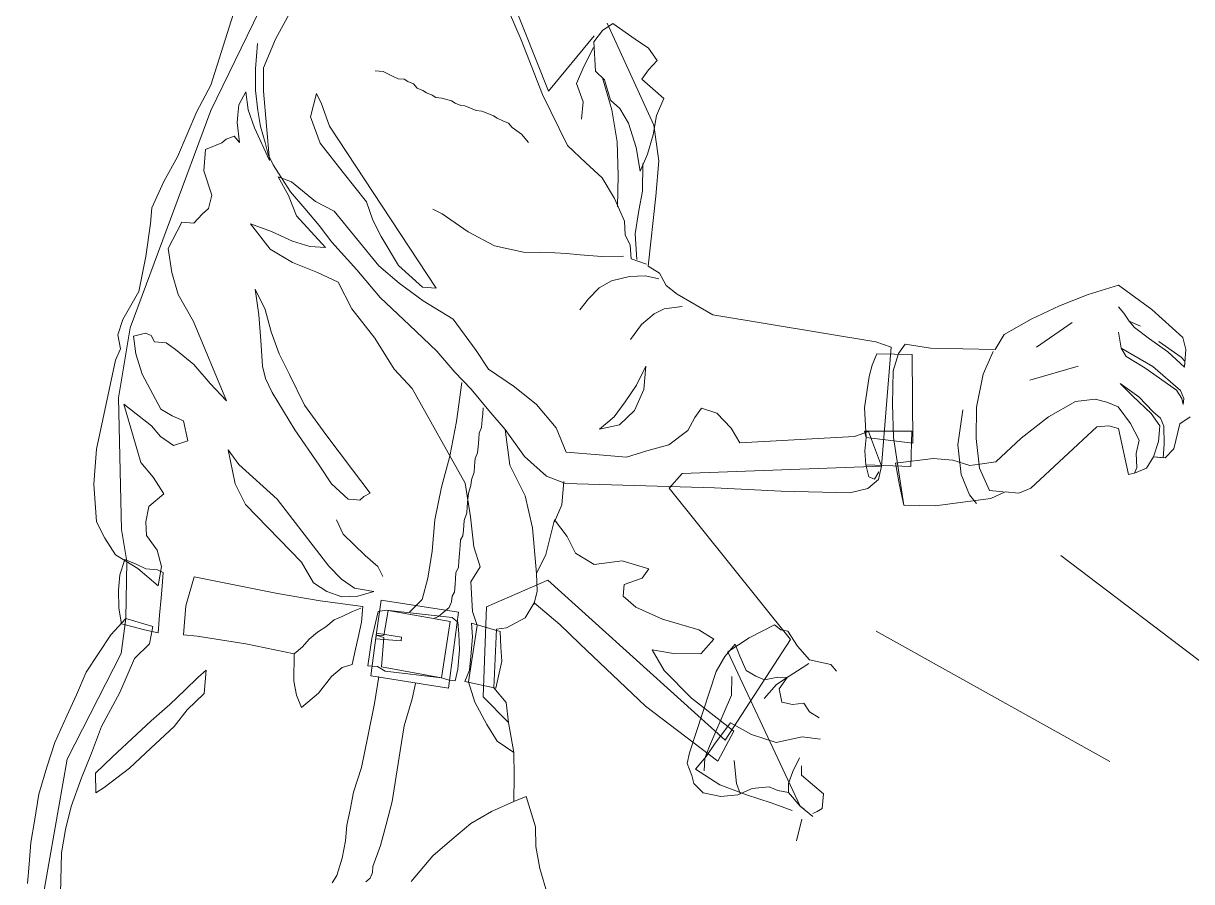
# Model space of a CAD drawing. Header units: millimetres. Extents: x -346728 to 1320345, y -537202 to -385966.
# Drawn here: x 656070 to 660014, y -507530 to -504632 of the extents above; entities that cross this region are included whole.
import ezdxf

# ---------------------------------------------------------------- set-up
doc = ezdxf.new("R2010")
doc.units = ezdxf.units.MM
doc.header["$LTSCALE"] = 100
for name, color, linetype, lineweight in [('betong', 7, 'Continuous', 15), ('MAY', 2, 'Continuous', 13), ('THAY', 155, 'Continuous', 20)]:
    doc.layers.add(name, color=color, linetype=linetype, lineweight=lineweight)

msp = doc.modelspace()

# ---------------------------------------------------------------- linework, layer by layer
at = {"layer": 'betong', "color": 8}
for p, q in [((658771.6, -507233.8, -881.1), (658767.3, -507282.8, -881.1)), ((658749.7, -507293.3, -881.1), (658735.7, -507300.3, -881.1)), ((658767.3, -507282.8, -881.1), (658749.7, -507293.3, -881.1)), ((658680.6, -507392.1, -881.1), (658697.7, -507319.3, -881.1))]:
    msp.add_line(p, q, dxfattribs=at)
at = {"layer": 'MAY', "color": 8}
for p, q in [((657496.3, -503989.4, -881.1), (657843, -504860.4, -881.1)), ((656703, -504926.3, -881.1), (656998.1, -504320.1, -881.1)), ((657000.1, -504539.2, -881.1), (656921.8, -504685.4, -881.1)), ((657672.8, -504508.1, -881.1), (657751, -504687, -881.1)), ((656703.4, -504840.1, -881.1), (656793.1, -504555.5, -881.1)), ((657996, -504693.8, -881.1), (658025.6, -504656.4, -881.1)), ((658025.6, -504656.4, -881.1), (658060.7, -504632.7, -881.1)), ((658040.9, -504631.1, -881.1), (658198.5, -504975.7, -881.1)), ((658060.7, -504632.7, -881.1), (658136, -504685.3, -881.1)), ((656853.8, -504786, -881.1), (656860.9, -504700.3, -881.1)), ((656921.8, -504685.4, -881.1), (656880.7, -504781.6, -881.1)), ((657751, -504687, -881.1), (657822.2, -504871.9, -881.1)), ((657843, -504860.4, -881.1), (657997.6, -504674, -881.1)), ((658001.1, -504793.7, -881.1), (657996, -504693.8, -881.1)), ((658136, -504685.3, -881.1), (658180, -504715.5, -881.1)), ((657994.4, -504713.5, -881.1), (657962.6, -504777.3, -881.1)), ((658180, -504715.5, -881.1), (658209.7, -504757.7, -881.1)), ((657962.6, -504777.3, -881.1), (657938, -504835, -881.1)), ((658209.7, -504757.7, -881.1), (658180.6, -504788.5, -881.1)), ((656854.5, -504859.1, -881.1), (656853.8, -504786, -881.1)), ((656880.7, -504781.6, -881.1), (656880.9, -504861.2, -881.1)), ((657258, -504792.6, -881.1), (657284.4, -504794.7, -881.1)), ((657284.4, -504794.7, -881.1), (657316.3, -504810.6, -881.1)), ((657316.3, -504810.6, -881.1), (657335.5, -504818.8, -881.1)), ((657335.5, -504818.8, -881.1), (657355.3, -504820.5, -881.1)), ((658031.9, -504822.8, -881.1), (658001.1, -504793.7, -881.1)), ((658025.8, -504815.6, -881.1), (658056.7, -504924.3, -881.1)), ((658180.6, -504788.5, -881.1), (658158.2, -504819.8, -881.1)), ((658158.2, -504819.8, -881.1), (658232.4, -504885.6, -881.1)), ((656656.3, -504929.1, -881.1), (656703.4, -504840.1, -881.1)), ((656862.3, -504926.1, -881.1), (656854.5, -504859.1, -881.1)), ((657355.3, -504820.5, -881.1), (657367.9, -504828.1, -881.1)), ((657367.9, -504828.1, -881.1), (657387.2, -504836.3, -881.1)), ((657387.2, -504836.3, -881.1), (657399.3, -504850.6, -881.1)), ((657399.3, -504850.6, -881.1), (657418.5, -504858.8, -881.1)), ((657418.5, -504858.8, -881.1), (657431.1, -504866.5, -881.1)), ((657938, -504835, -881.1), (657959.5, -504896.5, -881.1)), ((658052.8, -504890.8, -881.1), (658031.9, -504822.8, -881.1)), ((656821, -504863, -881.1), (656797.5, -504907.5, -881.1)), ((656829.3, -504923.4, -881.1), (656821, -504863, -881.1)), ((656880.9, -504861.2, -881.1), (656901.5, -505095.1, -881.1)), ((657039.7, -504947.2, -881.1), (657059.3, -504869.2, -881.1)), ((657059.3, -504869.2, -881.1), (657076.4, -504903.8, -881.1)), ((657431.1, -504866.5, -881.1), (657450.4, -504874.7, -881.1)), ((657450.4, -504874.7, -881.1), (657463, -504882.4, -881.1)), ((657463, -504882.4, -881.1), (657482.8, -504884, -881.1)), ((657482.8, -504884, -881.1), (657515.2, -504893.3, -881.1)), ((657515.2, -504893.3, -881.1), (657527.8, -504900.9, -881.1)), ((657822.2, -504871.9, -881.1), (657907.5, -505044.8, -881.1)), ((657959.5, -504896.5, -881.1), (657954.6, -504955.8, -881.1)), ((658083.6, -504919.9, -881.1), (658052.8, -504890.8, -881.1)), ((658232.4, -504885.6, -881.1), (658207.8, -504943.3, -881.1)), ((656430.6, -505660.4, -881.1), (656703, -504926.3, -881.1)), ((656590.7, -505083, -881.1), (656656.3, -504929.1, -881.1)), ((656797.5, -504907.5, -881.1), (656794.8, -504940.4, -881.1)), ((656850.8, -504984.8, -881.1), (656829.3, -504923.4, -881.1)), ((656871.1, -504979.9, -881.1), (656862.3, -504926.1, -881.1)), ((657076.4, -504903.8, -881.1), (657103.4, -504979, -881.1)), ((657527.8, -504900.9, -881.1), (657547.1, -504909.1, -881.1)), ((657547.1, -504909.1, -881.1), (657560.3, -504910.2, -881.1)), ((657560.3, -504910.2, -881.1), (657579.5, -504918.4, -881.1)), ((657579.5, -504918.4, -881.1), (657598.7, -504926.6, -881.1)), ((657598.7, -504926.6, -881.1), (657618.5, -504928.3, -881.1)), ((657618.5, -504928.3, -881.1), (657637.7, -504936.5, -881.1)), ((657637.7, -504936.5, -881.1), (657657, -504944.7, -881.1)), ((658056.7, -504924.3, -881.1), (658074.5, -505031.9, -881.1)), ((658112.8, -504968.7, -881.1), (658083.6, -504919.9, -881.1)), ((656794.8, -504940.4, -881.1), (656792.6, -504966.8, -881.1)), ((656792.6, -504966.8, -881.1), (656800.4, -505033.8, -881.1)), ((657072.2, -505036.1, -881.1), (657039.7, -504947.2, -881.1)), ((657657, -504944.7, -881.1), (657669.6, -504952.3, -881.1)), ((657669.6, -504952.3, -881.1), (657688.8, -504960.6, -881.1)), ((657688.8, -504960.6, -881.1), (657708.1, -504968.8, -881.1)), ((657708.1, -504968.8, -881.1), (657720.2, -504983, -881.1)), ((658139.3, -505050.5, -881.1), (658112.8, -504968.7, -881.1)), ((658207.8, -504943.3, -881.1), (658195.8, -505008.7, -881.1)), ((658198.5, -504975.7, -881.1), (658215.1, -505096.5, -881.1)), ((656782.2, -505012.4, -881.1), (656754.8, -505023.4, -881.1)), ((656800.4, -505033.8, -881.1), (656782.2, -505012.4, -881.1)), ((656901.5, -505095.1, -881.1), (656850.8, -504984.8, -881.1)), ((656886.6, -505034.2, -881.1), (656871.1, -504979.9, -881.1)), ((657103.4, -504979, -881.1), (657250.9, -505203.4, -881.1)), ((657720.2, -504983, -881.1), (657751.5, -505005.5, -881.1)), ((657751.5, -505005.5, -881.1), (657775.7, -505034, -881.1)), ((658195.8, -505008.7, -881.1), (658177.2, -505073.5, -881.1)), ((656740.5, -505035.5, -881.1), (656685.6, -505057.6, -881.1)), ((656754.8, -505023.4, -881.1), (656740.5, -505035.5, -881.1)), ((656896.5, -505074.8, -881.1), (656886.6, -505034.2, -881.1)), ((657150.3, -505135.4, -881.1), (657072.2, -505036.1, -881.1)), ((657907.5, -505044.8, -881.1), (657969.1, -505102.9, -881.1)), ((658074.5, -505031.9, -881.1), (658078.5, -505145.1, -881.1)), ((658152.6, -505131.2, -881.1), (658139.3, -505050.5, -881.1)), ((656544.1, -505165.4, -881.1), (656590.7, -505083, -881.1)), ((656685.6, -505057.6, -881.1), (656679.7, -505130.1, -881.1)), ((656913.6, -505109.4, -881.1), (656896.5, -505074.8, -881.1)), ((658177.2, -505073.5, -881.1), (658152.6, -505131.2, -881.1)), ((656679.7, -505130.1, -881.1), (656706.2, -505211.8, -881.1)), ((656931.2, -505137.4, -881.1), (656913.6, -505109.4, -881.1)), ((657228.5, -505234.7, -881.1), (657150.3, -505135.4, -881.1)), ((657969.1, -505102.9, -881.1), (658024.7, -505153.9, -881.1)), ((658161.3, -505105.4, -881.1), (658160.4, -505198.2, -881.1)), ((658215.1, -505096.5, -881.1), (658205.4, -505215.2, -881.1)), ((656503.6, -505255, -881.1), (656544.1, -505165.4, -881.1)), ((656930.2, -505150.6, -881.1), (656975.2, -505167.5, -881.1)), ((656964.8, -505213.1, -881.1), (656930.2, -505150.6, -881.1)), ((656972.5, -505200.5, -881.1), (656931.2, -505137.4, -881.1)), ((656975.2, -505167.5, -881.1), (657056, -505233.9, -881.1)), ((658024.7, -505153.9, -881.1), (658065.4, -505223.6, -881.1)), ((658078.5, -505145.1, -881.1), (658076.4, -505251.1, -881.1)), ((656706.2, -505211.8, -881.1), (656695.8, -505257.4, -881.1)), ((656992.4, -505281.7, -881.1), (656964.8, -505213.1, -881.1)), ((657020.9, -505257.5, -881.1), (656972.5, -505200.5, -881.1)), ((657250.9, -505203.4, -881.1), (657463.4, -505526, -881.1)), ((658160.4, -505198.2, -881.1), (658148.4, -505263.6, -881.1)), ((657056, -505233.9, -881.1), (657119.8, -505265.6, -881.1)), ((657250, -505296.2, -881.1), (657228.5, -505234.7, -881.1)), ((658065.4, -505223.6, -881.1), (658099, -505299.4, -881.1)), ((658205.4, -505215.2, -881.1), (658179.4, -505451.9, -881.1)), ((656499.3, -505307.7, -881.1), (656503.6, -505255, -881.1)), ((656674.4, -505275.6, -881.1), (656645.4, -505306.4, -881.1)), ((656695.8, -505257.4, -881.1), (656674.4, -505275.6, -881.1)), ((657089.8, -505389.2, -881.1), (656992.4, -505281.7, -881.1)), ((657069.3, -505314.6, -881.1), (657020.9, -505257.5, -881.1)), ((657119.8, -505265.6, -881.1), (657270.5, -505450.5, -881.1)), ((657483.9, -505275.5, -881.1), (657452, -505259.6, -881.1)), ((657571.9, -505335.8, -881.1), (657483.9, -505275.5, -881.1)), ((658148.4, -505263.6, -881.1), (658135.3, -505342.1, -881.1)), ((656483.5, -505419.2, -881.1), (656499.3, -505307.7, -881.1)), ((656605.8, -505303.2, -881.1), (656558.7, -505392.2, -881.1)), ((656645.4, -505306.4, -881.1), (656605.8, -505303.2, -881.1)), ((656837.6, -505308.9, -881.1), (656908.5, -505334.6, -881.1)), ((656903.6, -505393.9, -881.1), (656837.6, -505308.9, -881.1)), ((657111.1, -505371.1, -881.1), (657069.3, -505314.6, -881.1)), ((657278.6, -505351.6, -881.1), (657250, -505296.2, -881.1)), ((658099, -505299.4, -881.1), (658101.8, -505346, -881.1)), ((656908.5, -505334.6, -881.1), (656978.8, -505366.9, -881.1)), ((656978.8, -505366.9, -881.1), (657037, -505384.9, -881.1)), ((657196.4, -505464.3, -881.1), (657111.1, -505371.1, -881.1)), ((657337, -505449.3, -881.1), (657278.6, -505351.6, -881.1)), ((657660.9, -505382.9, -881.1), (657571.9, -505335.8, -881.1)), ((658101.8, -505346, -881.1), (658118.9, -505380.6, -881.1)), ((658135.3, -505342.1, -881.1), (658141.5, -505428.9, -881.1)), ((656558.7, -505392.2, -881.1), (656572, -505472.9, -881.1)), ((656979.4, -505439.9, -881.1), (656903.6, -505393.9, -881.1)), ((657037, -505384.9, -881.1), (657089.8, -505389.2, -881.1)), ((657758.7, -505404.2, -881.1), (657660.9, -505382.9, -881.1)), ((657864.7, -505406.2, -881.1), (657758.7, -505404.2, -881.1)), ((657904.2, -505409.5, -881.1), (657864.7, -505406.2, -881.1)), ((657950.3, -505413.2, -881.1), (657904.2, -505409.5, -881.1)), ((658118.9, -505380.6, -881.1), (658121.7, -505427.3, -881.1)), ((656460.6, -505536.8, -881.1), (656483.5, -505419.2, -881.1)), ((657063, -505473.3, -881.1), (656979.4, -505439.9, -881.1)), ((657270.5, -505450.5, -881.1), (657338.7, -505509.1, -881.1)), ((657417.3, -505522.2, -881.1), (657337, -505449.3, -881.1)), ((658022.8, -505419.2, -881.1), (657950.3, -505413.2, -881.1)), ((658095.9, -505418.5, -881.1), (658022.8, -505419.2, -881.1)), ((658121.7, -505427.3, -881.1), (658173.4, -505444.8, -881.1)), ((656572, -505472.9, -881.1), (656592.4, -505547.6, -881.1)), ((657133.3, -505505.6, -881.1), (657063, -505473.3, -881.1)), ((657275.1, -505557, -881.1), (657196.4, -505464.3, -881.1)), ((658116.8, -505486.6, -881.1), (658055.9, -505501.5, -881.1)), ((658170.1, -505484.3, -881.1), (658116.8, -505486.6, -881.1)), ((658215.7, -505494.7, -881.1), (658170.1, -505484.3, -881.1)), ((658179.4, -505451.9, -881.1), (658217.3, -505474.9, -881.1)), ((658217.3, -505474.9, -881.1), (658240.5, -505516.6, -881.1)), ((656852.7, -505529.1, -881.1), (656886.9, -505598.2, -881.1)), ((656865.5, -505616.4, -881.1), (656852.7, -505529.1, -881.1)), ((657179, -505595.6, -881.1), (657133.3, -505505.6, -881.1)), ((657338.7, -505509.1, -881.1), (657420.1, -505568.9, -881.1)), ((657463.4, -505526, -881.1), (657417.3, -505522.2, -881.1)), ((658014.2, -505524.6, -881.1), (657978, -505561.5, -881.1)), ((658055.9, -505501.5, -881.1), (658014.2, -505524.6, -881.1)), ((658240.5, -505516.6, -881.1), (658277.8, -505546.2, -881.1)), ((659664.5, -505547, -881.1), (659766.6, -505515.5, -881.1)), ((659766.6, -505515.5, -881.1), (659879.3, -505597.7, -881.1)), ((656406.4, -505631.8, -881.1), (656460.6, -505536.8, -881.1)), ((656592.4, -505547.6, -881.1), (656644.7, -505638.1, -881.1)), ((657373.5, -505651.3, -881.1), (657275.1, -505557, -881.1)), ((657420.1, -505568.9, -881.1), (657521.2, -505630.2, -881.1)), ((657978, -505561.5, -881.1), (657948.4, -505598.9, -881.1)), ((658277.8, -505546.2, -881.1), (658398.2, -505615.8, -881.1)), ((659568.4, -505585.5, -881.1), (659664.5, -505547, -881.1)), ((656886.9, -505598.2, -881.1), (656907.3, -505672.9, -881.1)), ((657257.1, -505694.9, -881.1), (657179, -505595.6, -881.1)), ((658234, -505595.7, -881.1), (658199.4, -505612.8, -881.1)), ((658294.4, -505587.4, -881.1), (658234, -505595.7, -881.1)), ((659471.9, -505630.7, -881.1), (659568.4, -505585.5, -881.1)), ((659785.4, -505609.9, -881.1), (659767.3, -505588.6, -881.1)), ((659879.3, -505597.7, -881.1), (659984.3, -505692.6, -881.1)), ((656388.9, -505683.5, -881.1), (656406.4, -505631.8, -881.1)), ((656644.7, -505638.1, -881.1), (656755.5, -505905.9, -881.1)), ((656871.6, -505703.1, -881.1), (656865.5, -505616.4, -881.1)), ((657521.2, -505630.2, -881.1), (657598.8, -505736.1, -881.1)), ((658199.4, -505612.8, -881.1), (658156.6, -505649.1, -881.1)), ((658398.2, -505615.8, -881.1), (658948.1, -505707.3, -881.1)), ((659381.3, -505683, -881.1), (659471.9, -505630.7, -881.1)), ((659610.3, -505642, -881.1), (659490.7, -505725.1, -881.1)), ((659803, -505637.9, -881.1), (659785.4, -505609.9, -881.1)), ((659803, -505637.9, -881.1), (659841.5, -505654.3, -881.1)), ((659821.2, -505659.3, -881.1), (659803, -505637.9, -881.1)), ((656398.3, -505730.7, -881.1), (656388.9, -505683.5, -881.1)), ((656391.4, -505896, -881.1), (656430.6, -505660.4, -881.1)), ((656482.2, -505677.9, -881.1), (656441.6, -505687.8, -881.1)), ((656441.6, -505687.8, -881.1), (656449.9, -505748.2, -881.1)), ((656501.5, -505686.1, -881.1), (656482.2, -505677.9, -881.1)), ((656513, -505706.9, -881.1), (656501.5, -505686.1, -881.1)), ((656907.3, -505672.9, -881.1), (656934.3, -505748.1, -881.1)), ((657465.9, -505738.5, -881.1), (657373.5, -505651.3, -881.1)), ((658156.6, -505649.1, -881.1), (658119.4, -505699.1, -881.1)), ((659350.6, -505733.6, -881.1), (659381.3, -505683, -881.1)), ((659775.7, -505728.6, -881.1), (659766.8, -505674.8, -881.1)), ((659871.2, -505696.6, -881.1), (659821.2, -505659.3, -881.1)), ((656552.6, -505710.2, -881.1), (656513, -505706.9, -881.1)), ((656583.9, -505732.6, -881.1), (656552.6, -505710.2, -881.1)), ((656877.8, -505789.9, -881.1), (656871.6, -505703.1, -881.1)), ((657321.5, -505799.7, -881.1), (657257.1, -505694.9, -881.1)), ((658948.1, -505707.3, -881.1), (658999.7, -505724.8, -881.1)), ((658999.7, -505724.8, -881.1), (658966.8, -506126.8, -881.1)), ((659024.5, -505746.7, -881.1), (659046.9, -505715.4, -881.1)), ((659046.9, -505715.4, -881.1), (659132.1, -505729, -881.1)), ((659933.9, -505741.5, -881.1), (659871.2, -505696.6, -881.1)), ((659903.6, -505705.9, -881.1), (659978.9, -505758.5, -881.1)), ((659984.3, -505692.6, -881.1), (659994.3, -505733.2, -881.1)), ((656381.9, -505769.2, -881.1), (656398.3, -505730.7, -881.1)), ((656449.9, -505748.2, -881.1), (656470.9, -505816.3, -881.1)), ((656646, -505784.2, -881.1), (656583.9, -505732.6, -881.1)), ((656934.3, -505748.1, -881.1), (656968.5, -505817.2, -881.1)), ((657526.4, -505809.8, -881.1), (657465.9, -505738.5, -881.1)), ((657598.8, -505736.1, -881.1), (657640.1, -505799.2, -881.1)), ((658935, -505785.8, -881.1), (658951.4, -505747.3, -881.1)), ((658951.4, -505747.3, -881.1), (659070.6, -505750.5, -881.1)), ((659006.4, -505804.9, -881.1), (659024.5, -505746.7, -881.1)), ((659070.6, -505750.5, -881.1), (659072.7, -506049.2, -881.1)), ((659132.1, -505729, -881.1), (659350.6, -505733.6, -881.1)), ((659343.5, -505739.6, -881.1), (659310.7, -505816.6, -881.1)), ((659793.3, -505756.6, -881.1), (659775.7, -505728.6, -881.1)), ((659775.7, -505728.6, -881.1), (659883.4, -505790.5, -881.1)), ((659856.5, -505794.9, -881.1), (659793.3, -505756.6, -881.1)), ((659989.4, -505792.5, -881.1), (659933.9, -505741.5, -881.1)), ((659978.9, -505758.5, -881.1), (659991, -505772.8, -881.1)), ((659994.3, -505733.2, -881.1), (659989.4, -505792.5, -881.1)), ((656317.5, -506069.1, -881.1), (656381.9, -505769.2, -881.1)), ((656700.5, -505848.3, -881.1), (656646, -505784.2, -881.1)), ((656887.7, -505830.5, -881.1), (656877.8, -505789.9, -881.1)), ((657382.6, -505864.4, -881.1), (657321.5, -505799.7, -881.1)), ((657640.1, -505799.2, -881.1), (657728, -505859.5, -881.1)), ((658139.9, -505853.4, -881.1), (658171.7, -505789.7, -881.1)), ((658171.7, -505789.7, -881.1), (658165.2, -505868.7, -881.1)), ((658925.2, -505824.8, -881.1), (658935, -505785.8, -881.1)), ((659003.8, -505917.5, -881.1), (659006.4, -505804.9, -881.1)), ((659631.3, -505789.7, -881.1), (659468.3, -505836.1, -881.1)), ((659963.2, -505870, -881.1), (659856.5, -505794.9, -881.1)), ((659883.4, -505790.5, -881.1), (659976.3, -505871.1, -881.1)), ((659991, -505772.8, -881.1), (659989.4, -505792.5, -881.1)), ((656470.9, -505816.3, -881.1), (656534.2, -505934.3, -881.1)), ((656910.3, -505878.8, -881.1), (656887.7, -505830.5, -881.1)), ((656968.5, -505817.2, -881.1), (657019.7, -505920.9, -881.1)), ((657581.4, -505867.4, -881.1), (657526.4, -505809.8, -881.1)), ((657550.1, -505844.9, -881.1), (657532.7, -505976.2, -881.1)), ((658909.9, -505929.7, -881.1), (658925.2, -505824.8, -881.1)), ((659310.7, -505816.6, -881.1), (659288.3, -505927.5, -881.1)), ((656755.5, -505905.9, -881.1), (656700.5, -505848.3, -881.1)), ((656986.3, -506004.4, -881.1), (656910.3, -505878.8, -881.1)), ((657562.1, -506184.3, -881.1), (657382.6, -505864.4, -881.1)), ((657641.9, -505938.7, -881.1), (657581.4, -505867.4, -881.1)), ((657728, -505859.5, -881.1), (657802.8, -505918.7, -881.1)), ((658102.1, -505910, -881.1), (658139.9, -505853.4, -881.1)), ((658165.2, -505868.7, -881.1), (658132.9, -505939.1, -881.1)), ((659772.6, -505847.8, -881.1), (659835.2, -505892.7, -881.1)), ((659815.5, -505891.1, -881.1), (659772.6, -505847.8, -881.1)), ((659980.8, -505898, -881.1), (659963.2, -505870, -881.1)), ((659976.3, -505871.1, -881.1), (659987.4, -505898.5, -881.1)), ((656401.4, -506341.4, -881.1), (656391.4, -505896, -881.1)), ((656409.5, -505917.4, -881.1), (656466.4, -506114.5, -881.1)), ((656503, -505991.4, -881.1), (656409.5, -505917.4, -881.1)), ((657019.7, -505920.9, -881.1), (657091.2, -506019.7, -881.1)), ((657802.8, -505918.7, -881.1), (657869.4, -505997.1, -881.1)), ((658064.8, -505960.1, -881.1), (658102.1, -505910, -881.1)), ((659007.8, -506030.6, -881.1), (659003.8, -505917.5, -881.1)), ((659531.1, -505960.7, -881.1), (659621.6, -505908.4, -881.1)), ((659621.6, -505908.4, -881.1), (659688.6, -505900.6, -881.1)), ((659688.6, -505900.6, -881.1), (659727.6, -505910.4, -881.1)), ((659727.6, -505910.4, -881.1), (659766.1, -505926.8, -881.1)), ((659877.1, -505949.2, -881.1), (659815.5, -505891.1, -881.1)), ((659835.2, -505892.7, -881.1), (659884.2, -505943.1, -881.1)), ((659985.8, -505918.3, -881.1), (659980.8, -505898, -881.1)), ((659987.4, -505898.5, -881.1), (659985.8, -505918.3, -881.1)), ((656534.2, -505934.3, -881.1), (656572.2, -505957.3, -881.1)), ((656572.2, -505957.3, -881.1), (656610.6, -505973.7, -881.1)), ((657621.1, -505950.3, -881.1), (657619.4, -505970, -881.1)), ((657622.7, -505930.5, -881.1), (657621.1, -505950.3, -881.1)), ((657696.4, -506002.9, -881.1), (657641.9, -505938.7, -881.1)), ((658014.9, -506002.4, -881.1), (658064.8, -505960.1, -881.1)), ((658132.9, -505939.1, -881.1), (658082.4, -505988, -881.1)), ((658313.1, -506006.9, -881.1), (658336.7, -505962.4, -881.1)), ((658336.7, -505962.4, -881.1), (658359.1, -505931.1, -881.1)), ((658359.1, -505931.1, -881.1), (658410.8, -505948.6, -881.1)), ((658410.8, -505948.6, -881.1), (658459.7, -505999, -881.1)), ((658915, -506029.7, -881.1), (658909.9, -505929.7, -881.1)), ((659241.1, -505936.9, -881.1), (659224.8, -506055, -881.1)), ((659288.3, -505927.5, -881.1), (659286.3, -506033.5, -881.1)), ((659438.9, -506032.8, -881.1), (659531.1, -505960.7, -881.1)), ((659766.1, -505926.8, -881.1), (659807.9, -505983.3, -881.1)), ((659906.8, -505991.4, -881.1), (659877.1, -505949.2, -881.1)), ((659884.2, -505943.1, -881.1), (659908.9, -505965.1, -881.1)), ((660008.9, -505960, -881.1), (659973.8, -505983.7, -881.1)), ((656533.3, -506027.1, -881.1), (656503, -505991.4, -881.1)), ((656610.6, -505973.7, -881.1), (656625, -506041.2, -881.1)), ((657532.7, -505976.2, -881.1), (657509.8, -506093.8, -881.1)), ((657617.3, -505996.4, -881.1), (657609.1, -506015.6, -881.1)), ((657619.4, -505970, -881.1), (657617.3, -505996.4, -881.1)), ((657696.4, -506002.9, -881.1), (657713, -506123.7, -881.1)), ((657761.9, -506094.5, -881.1), (657696.4, -506002.9, -881.1)), ((657869.4, -505997.1, -881.1), (657902.4, -506079.5, -881.1)), ((658082.4, -505988, -881.1), (658014.9, -506002.4, -881.1)), ((658459.7, -505999, -881.1), (658488.9, -506047.9, -881.1)), ((659694.3, -505993.9, -881.1), (659471.6, -506201.3, -881.1)), ((659694.3, -505993.9, -881.1), (659471.6, -506201.3, -881.1)), ((659734.3, -505990.6, -881.1), (659694.3, -505993.9, -881.1)), ((659734.3, -505990.6, -881.1), (659694.3, -505993.9, -881.1)), ((659766.7, -505999.9, -881.1), (659734.3, -505990.6, -881.1)), ((659766.7, -505999.9, -881.1), (659734.3, -505990.6, -881.1)), ((659800.5, -506155.2, -881.1), (659766.7, -505999.9, -881.1)), ((659800.5, -506155.2, -881.1), (659766.7, -505999.9, -881.1)), ((659807.9, -505983.3, -881.1), (659836.6, -506038.8, -881.1)), ((659902.5, -506044.2, -881.1), (659906.8, -505991.4, -881.1)), ((659908.9, -505965.1, -881.1), (659920, -505992.5, -881.1)), ((659920, -505992.5, -881.1), (659921.7, -506052.4, -881.1)), ((659973.8, -505983.7, -881.1), (659953.6, -506068.3, -881.1)), ((656577.2, -506057.2, -881.1), (656533.3, -506027.1, -881.1)), ((656625, -506041.2, -881.1), (656577.2, -506057.2, -881.1)), ((657069.4, -506124, -881.1), (656986.3, -506004.4, -881.1)), ((657091.2, -506019.7, -881.1), (657180.9, -506139.8, -881.1)), ((657607.5, -506035.4, -881.1), (657605.3, -506061.8, -881.1)), ((657609.1, -506015.6, -881.1), (657607.5, -506035.4, -881.1)), ((658249.5, -506054.8, -881.1), (658313.1, -506006.9, -881.1)), ((658488.9, -506047.9, -881.1), (658875.5, -506026.4, -881.1)), ((658875.5, -506026.4, -881.1), (658923.2, -506010.4, -881.1)), ((658910.1, -506009.4, -881.1), (659069.3, -506009.1, -881.1)), ((658915, -506029.7, -881.1), (658910.1, -506009.4, -881.1)), ((658911.3, -506075.8, -881.1), (658915, -506029.7, -881.1)), ((659072.7, -506049.2, -881.1), (658915, -506029.7, -881.1)), ((658923.2, -506010.4, -881.1), (658966.8, -506126.8, -881.1)), ((659042.2, -506259, -881.1), (659007.8, -506030.6, -881.1)), ((659069.3, -506009.1, -881.1), (659066.2, -506128.3, -881.1)), ((659286.3, -506033.5, -881.1), (659298, -506134, -881.1)), ((659352.8, -506112, -881.1), (659438.9, -506032.8, -881.1)), ((659836.6, -506038.8, -881.1), (659826.2, -506084.4, -881.1)), ((656312.6, -506128.4, -881.1), (656317.5, -506069.1, -881.1)), ((656785.6, -506187.1, -881.1), (656761.8, -506072.3, -881.1)), ((656761.8, -506072.3, -881.1), (656797.6, -506121.7, -881.1)), ((657603.7, -506081.5, -881.1), (657595.5, -506100.8, -881.1)), ((657605.3, -506061.8, -881.1), (657603.7, -506081.5, -881.1)), ((657902.4, -506079.5, -881.1), (658014.5, -506088.6, -881.1)), ((658106.7, -506096.2, -881.1), (658174.8, -506075.2, -881.1)), ((658174.8, -506075.2, -881.1), (658249.5, -506054.8, -881.1)), ((658914.1, -506122.5, -881.1), (658911.3, -506075.8, -881.1)), ((659224.8, -506055, -881.1), (659236.5, -506155.5, -881.1)), ((659885, -506095.8, -881.1), (659902.5, -506044.2, -881.1)), ((659921.7, -506052.4, -881.1), (659917.9, -506098.5, -881.1)), ((659953.6, -506068.3, -881.1), (659924.5, -506099.1, -881.1)), ((656466.4, -506114.5, -881.1), (656508.8, -506164.4, -881.1)), ((656797.6, -506121.7, -881.1), (656927.3, -506238.5, -881.1)), ((657509.8, -506093.8, -881.1), (657481.4, -506197.6, -881.1)), ((657594.4, -506114, -881.1), (657593.3, -506127.1, -881.1)), ((657595.5, -506100.8, -881.1), (657594.4, -506114, -881.1)), ((657836.1, -506160.3, -881.1), (657761.9, -506094.5, -881.1)), ((658014.5, -506088.6, -881.1), (658106.7, -506096.2, -881.1)), ((659014, -506117.4, -881.1), (659141.4, -506101.3, -881.1)), ((659027.8, -506191.5, -881.1), (659014, -506117.4, -881.1)), ((659141.4, -506101.3, -881.1), (659207.3, -506106.7, -881.1)), ((659207.3, -506106.7, -881.1), (659265.5, -506124.7, -881.1)), ((659265.5, -506124.7, -881.1), (659299, -506120.8, -881.1)), ((659299, -506120.8, -881.1), (659352.8, -506112, -881.1)), ((659826.2, -506084.4, -881.1), (659829, -506131, -881.1)), ((659885, -506095.8, -881.1), (659861.9, -506133.7, -881.1)), ((659924.5, -506099.1, -881.1), (659885, -506095.8, -881.1)), ((659917.9, -506098.5, -881.1), (659885, -506095.8, -881.1)), ((656307.8, -506187.8, -881.1), (656312.6, -506128.4, -881.1)), ((657110.7, -506187.1, -881.1), (657069.4, -506124, -881.1)), ((657180.9, -506139.8, -881.1), (657240.9, -506217.7, -881.1)), ((657591.7, -506146.9, -881.1), (657582.9, -506172.7, -881.1)), ((657593.3, -506127.1, -881.1), (657591.7, -506146.9, -881.1)), ((657713, -506123.7, -881.1), (657764.3, -506227.4, -881.1)), ((657900.4, -506185.5, -881.1), (657836.1, -506160.3, -881.1)), ((658294.6, -506151.4, -881.1), (658250.8, -506200.9, -881.1)), ((658966.8, -506126.8, -881.1), (658294.6, -506151.4, -881.1)), ((658924, -506163.1, -881.1), (658914.1, -506122.5, -881.1)), ((659066.2, -506128.3, -881.1), (658914.1, -506122.5, -881.1)), ((658958.6, -506146, -881.1), (658943.2, -506171.3, -881.1)), ((658966.8, -506126.8, -881.1), (658956.4, -506172.4, -881.1)), ((659236.5, -506155.5, -881.1), (659264, -506224.1, -881.1)), ((659298, -506134, -881.1), (659331.6, -506209.7, -881.1)), ((659820.8, -506150.3, -881.1), (659800.5, -506155.2, -881.1)), ((659820.8, -506150.3, -881.1), (659800.5, -506155.2, -881.1)), ((659829, -506131, -881.1), (659820.8, -506150.3, -881.1)), ((659861.9, -506133.7, -881.1), (659820.8, -506150.3, -881.1)), ((656317.3, -506314.6, -881.1), (656307.8, -506187.8, -881.1)), ((656508.8, -506164.4, -881.1), (656544, -506220.4, -881.1)), ((656819.7, -506256.2, -881.1), (656785.6, -506187.1, -881.1)), ((657166.2, -506238.1, -881.1), (657110.7, -506187.1, -881.1)), ((657481.4, -506197.6, -881.1), (657459, -506308.6, -881.1)), ((657579.3, -506298.5, -881.1), (657562.1, -506184.3, -881.1)), ((657581.3, -506192.5, -881.1), (657572.6, -506218.3, -881.1)), ((657582.9, -506172.7, -881.1), (657581.3, -506192.5, -881.1)), ((657894.3, -506178.3, -881.1), (657887.9, -506257.4, -881.1)), ((658403.4, -506200.1, -881.1), (657900.4, -506185.5, -881.1)), ((658628.1, -506211.9, -881.1), (658403.4, -506200.1, -881.1)), ((658956.4, -506172.4, -881.1), (658920.8, -506202.6, -881.1)), ((658943.2, -506171.3, -881.1), (658924, -506163.1, -881.1)), ((659042.2, -506259, -881.1), (659027.8, -506191.5, -881.1)), ((656544, -506220.4, -881.1), (656494.1, -506262.7, -881.1)), ((656927.3, -506238.5, -881.1), (657101.2, -506465, -881.1)), ((657186, -506239.8, -881.1), (657166.2, -506238.1, -881.1)), ((657205.8, -506241.4, -881.1), (657186, -506239.8, -881.1)), ((657220, -506229.3, -881.1), (657205.8, -506241.4, -881.1)), ((657240.9, -506217.7, -881.1), (657220, -506229.3, -881.1)), ((657571, -506238.1, -881.1), (657568.8, -506264.5, -881.1)), ((657572.6, -506218.3, -881.1), (657571, -506238.1, -881.1)), ((657764.3, -506227.4, -881.1), (657788.6, -506335.5, -881.1)), ((658250.8, -506200.9, -881.1), (658660.1, -506712.1, -881.1)), ((658920.8, -506202.6, -881.1), (658859.8, -506217.6, -881.1)), ((659336, -506236.6, -881.1), (659242.1, -506248.9, -881.1)), ((659336, -506236.6, -881.1), (659242.1, -506248.9, -881.1)), ((659264, -506224.1, -881.1), (659288.2, -506252.6, -881.1)), ((659331.6, -506209.7, -881.1), (659377.7, -506213.5, -881.1)), ((659384.3, -506214.1, -881.1), (659336, -506236.6, -881.1)), ((659384.3, -506214.1, -881.1), (659336, -506236.6, -881.1)), ((659430.4, -506217.8, -881.1), (659384.3, -506214.1, -881.1)), ((659430.4, -506217.8, -881.1), (659384.3, -506214.1, -881.1)), ((659471.6, -506201.3, -881.1), (659430.4, -506217.8, -881.1)), ((659471.6, -506201.3, -881.1), (659430.4, -506217.8, -881.1)), ((656494.1, -506262.7, -881.1), (656483.2, -506314.9, -881.1)), ((657009.5, -506450.9, -881.1), (656819.7, -506256.2, -881.1)), ((657568.8, -506264.5, -881.1), (657567.2, -506284.2, -881.1)), ((657887.9, -506257.4, -881.1), (657863.2, -506315.1, -881.1)), ((659148.2, -506261.1, -881.1), (659042.2, -506259, -881.1)), ((659148.2, -506261.1, -881.1), (659042.2, -506259, -881.1)), ((659242.1, -506248.9, -881.1), (659148.2, -506261.1, -881.1)), ((659242.1, -506248.9, -881.1), (659148.2, -506261.1, -881.1)), ((656345.9, -506370, -881.1), (656317.3, -506314.6, -881.1)), ((656483.2, -506314.9, -881.1), (656486, -506361.6, -881.1)), ((657127.3, -506307.9, -881.1), (657149.9, -506356.2, -881.1)), ((657459, -506308.6, -881.1), (657450.4, -506414, -881.1)), ((657558.4, -506310.1, -881.1), (657555.7, -506343, -881.1)), ((657567.2, -506284.2, -881.1), (657558.4, -506310.1, -881.1)), ((657591, -506399, -881.1), (657579.3, -506298.5, -881.1)), ((657834.3, -506425.5, -881.1), (657863.8, -506308.5, -881.1)), ((657863.8, -506308.5, -881.1), (657905.6, -506365, -881.1)), ((656419.1, -506449, -881.1), (656401.4, -506341.4, -881.1)), ((657149.9, -506356.2, -881.1), (657186.8, -506392.4, -881.1)), ((657555.7, -506343, -881.1), (657554.1, -506362.8, -881.1)), ((657788.6, -506335.5, -881.1), (657802.5, -506489.3, -881.1)), ((656381.2, -506426, -881.1), (656345.9, -506370, -881.1)), ((656486, -506361.6, -881.1), (656521.7, -506411, -881.1)), ((657186.8, -506392.4, -881.1), (657223.6, -506428.6, -881.1)), ((657544.8, -506395.2, -881.1), (657542.7, -506421.6, -881.1)), ((657546.4, -506375.4, -881.1), (657544.8, -506395.2, -881.1)), ((657554.1, -506362.8, -881.1), (657546.4, -506375.4, -881.1)), ((657905.6, -506365, -881.1), (657934.2, -506420.4, -881.1)), ((656457, -506472, -881.1), (656381.2, -506426, -881.1)), ((656521.7, -506411, -881.1), (656537.2, -506465.3, -881.1)), ((657223.6, -506428.6, -881.1), (657267, -506465.3, -881.1)), ((657450.4, -506414, -881.1), (657436.2, -506505.7, -881.1)), ((657542.7, -506421.6, -881.1), (657540.5, -506447.9, -881.1)), ((657611.9, -506467, -881.1), (657591, -506399, -881.1)), ((657802.5, -506489.3, -881.1), (657834.3, -506425.5, -881.1)), ((657934.2, -506420.4, -881.1), (657997.4, -506458.8, -881.1)), ((656395.6, -506493.5, -881.1), (656413, -506441.9, -881.1)), ((656413, -506441.9, -881.1), (656451.5, -506458.3, -881.1)), ((656416.6, -506641.2, -881.1), (656419.1, -506449, -881.1)), ((656451.5, -506458.3, -881.1), (656483.4, -506474.2, -881.1)), ((656525.2, -506530.7, -881.1), (656457, -506472, -881.1)), ((656483.4, -506474.2, -881.1), (656522.9, -506477.4, -881.1)), ((656537.2, -506465.3, -881.1), (656525.2, -506530.7, -881.1)), ((657050.2, -506520.6, -881.1), (657009.5, -506450.9, -881.1)), ((657101.2, -506465, -881.1), (657144.1, -506508.4, -881.1)), ((657267, -506465.3, -881.1), (657284.1, -506499.9, -881.1)), ((657538.9, -506467.7, -881.1), (657530.7, -506486.9, -881.1)), ((657540.5, -506447.9, -881.1), (657538.9, -506467.7, -881.1)), ((657581.2, -506517.6, -881.1), (657611.9, -506467, -881.1)), ((657997.4, -506458.8, -881.1), (658091.3, -506446.6, -881.1)), ((658091.3, -506446.6, -881.1), (658182, -506473.9, -881.1)), ((658182, -506473.9, -881.1), (658159.5, -506505.2, -881.1)), ((656391.2, -506546.2, -881.1), (656395.6, -506493.5, -881.1)), ((656522.9, -506477.4, -881.1), (656542.2, -506485.6, -881.1)), ((656542.2, -506485.6, -881.1), (656538.4, -506531.7, -881.1)), ((656619.2, -506598.1, -881.1), (656647.1, -506500.8, -881.1)), ((656647.1, -506500.8, -881.1), (656927.8, -506557, -881.1)), ((657144.1, -506508.4, -881.1), (657188.1, -506538.5, -881.1)), ((657436.2, -506505.7, -881.1), (657417.1, -506577.2, -881.1)), ((657529.1, -506506.7, -881.1), (657527.4, -506526.5, -881.1)), ((657530.7, -506486.9, -881.1), (657529.1, -506506.7, -881.1)), ((657840.4, -506512.3, -881.1), (657634.1, -506601.6, -881.1)), ((657802.5, -506489.3, -881.1), (657804.3, -506549.1, -881.1)), ((658439.8, -507052.4, -881.1), (657840.4, -506512.3, -881.1)), ((658159.5, -506505.2, -881.1), (658098, -506526.8, -881.1)), ((656393, -506606.1, -881.1), (656391.2, -506546.2, -881.1)), ((656538.4, -506531.7, -881.1), (656535.2, -506571.3, -881.1)), ((657094.2, -506550.7, -881.1), (657050.2, -506520.6, -881.1)), ((657145.8, -506568.2, -881.1), (657094.2, -506550.7, -881.1)), ((657188.1, -506538.5, -881.1), (657253.4, -506550.5, -881.1)), ((657253.4, -506550.5, -881.1), (657199.1, -506565.9, -881.1)), ((657525.3, -506552.8, -881.1), (657517.6, -506565.5, -881.1)), ((657527.4, -506526.5, -881.1), (657525.3, -506552.8, -881.1)), ((657586.3, -506617.6, -881.1), (657581.2, -506517.6, -881.1)), ((657804.3, -506549.1, -881.1), (657793.9, -506594.7, -881.1)), ((658098, -506526.8, -881.1), (658094.8, -506566.3, -881.1)), ((656535.2, -506571.3, -881.1), (656530.3, -506630.6, -881.1)), ((656927.8, -506557, -881.1), (657071.7, -506582.1, -881.1)), ((657071.7, -506582.1, -881.1), (657216.2, -506600.5, -881.1)), ((657199.1, -506565.9, -881.1), (657145.8, -506568.2, -881.1)), ((657277.6, -506579, -881.1), (657261.3, -506697.1, -881.1)), ((657539.7, -506620.4, -881.1), (657277.6, -506579, -881.1)), ((657417.1, -506577.2, -881.1), (657373.8, -506620.1, -881.1)), ((657516, -506585.3, -881.1), (657507.8, -506604.5, -881.1)), ((657517.6, -506565.5, -881.1), (657516, -506585.3, -881.1)), ((657794.4, -506588.1, -881.1), (657763.7, -506638.7, -881.1)), ((657881.3, -506661.6, -881.1), (657794.4, -506588.1, -881.1)), ((658094.8, -506566.3, -881.1), (658138.2, -506603, -881.1)), ((656401.8, -506659.9, -881.1), (656393, -506606.1, -881.1)), ((656530.3, -506630.6, -881.1), (656525.4, -506689.9, -881.1)), ((656611.1, -506696.9, -881.1), (656619.2, -506598.1, -881.1)), ((657181.6, -506617.6, -881.1), (657147, -506634.7, -881.1)), ((657209, -506606.6, -881.1), (657181.6, -506617.6, -881.1)), ((657216.2, -506600.5, -881.1), (657211.9, -506653.2, -881.1)), ((657247.1, -506709.2, -881.1), (657267.8, -506618, -881.1)), ((657267.8, -506618, -881.1), (657294.7, -506613.6, -881.1)), ((657287.7, -506699.3, -881.1), (657301.3, -506614.1, -881.1)), ((657294.7, -506613.6, -881.1), (657518.3, -506638.5, -881.1)), ((657301.3, -506614.1, -881.1), (657510.6, -506651.2, -881.1)), ((657493.5, -506616.6, -881.1), (657472.1, -506634.7, -881.1)), ((657507.8, -506604.5, -881.1), (657493.5, -506616.6, -881.1)), ((657505.4, -506876.3, -881.1), (657539.7, -506620.4, -881.1)), ((657602.3, -506665.3, -881.1), (657586.3, -506617.6, -881.1)), ((657634.1, -506601.6, -881.1), (657622.4, -506905.8, -881.1)), ((658138.2, -506603, -881.1), (658227.8, -506643.5, -881.1)), ((656365.6, -506696.8, -881.1), (656416.6, -506641.2, -881.1)), ((656400.3, -506759.3, -881.1), (656416.6, -506641.2, -881.1)), ((656440.8, -506669.7, -881.1), (656401.8, -506659.9, -881.1)), ((656416.6, -506641.2, -881.1), (656507.3, -506668.5, -881.1)), ((656479.8, -506679.6, -881.1), (656440.8, -506669.7, -881.1)), ((656507.3, -506668.5, -881.1), (656495.8, -506727.3, -881.1)), ((657091.1, -506669.9, -881.1), (657063.1, -506687.5, -881.1)), ((657119.6, -506645.7, -881.1), (657091.1, -506669.9, -881.1)), ((657147, -506634.7, -881.1), (657119.6, -506645.7, -881.1)), ((657211.9, -506653.2, -881.1), (657200.9, -506705.4, -881.1)), ((657472.1, -506634.7, -881.1), (657458.4, -506640.3, -881.1)), ((657510.6, -506651.2, -881.1), (657481.8, -506841.2, -881.1)), ((657518.3, -506638.5, -881.1), (657537, -506653.3, -881.1)), ((657537, -506653.3, -881.1), (657540.3, -506693.4, -881.1)), ((657573.5, -506855.4, -881.1), (657602.3, -506665.3, -881.1)), ((657583.1, -506657.1, -881.1), (657680.3, -506685, -881.1)), ((657585.9, -506703.8, -881.1), (657583.1, -506657.1, -881.1)), ((657701.2, -506673.4, -881.1), (657667.7, -506677.3, -881.1)), ((657763.7, -506638.7, -881.1), (657701.2, -506673.4, -881.1)), ((657948.9, -506726.9, -881.1), (657881.3, -506661.6, -881.1)), ((658227.8, -506643.5, -881.1), (658350.9, -506680.2, -881.1)), ((658520.9, -506706.6, -881.1), (658605.6, -506662.2, -881.1)), ((658605.6, -506662.2, -881.1), (658626.9, -506679.3, -881.1)), ((656282.3, -506822.6, -881.1), (656365.6, -506696.8, -881.1)), ((656525.4, -506689.9, -881.1), (656479.8, -506679.6, -881.1)), ((656657.3, -506700.7, -881.1), (656611.1, -506696.9, -881.1)), ((656820.9, -506727.4, -881.1), (656657.3, -506700.7, -881.1)), ((657034.6, -506711.7, -881.1), (657012.6, -506736.5, -881.1)), ((657063.1, -506687.5, -881.1), (657034.6, -506711.7, -881.1)), ((657200.9, -506705.4, -881.1), (657191.1, -506744.4, -881.1)), ((657232.9, -506800.9, -881.1), (657247.1, -506709.2, -881.1)), ((657261.3, -506697.1, -881.1), (657243.4, -506835, -881.1)), ((657260.3, -506710.3, -881.1), (657261.9, -506690.5, -881.1)), ((657345.9, -506717.3, -881.1), (657260.3, -506710.3, -881.1)), ((657261.3, -506697.1, -881.1), (657287.7, -506699.3, -881.1)), ((657287.2, -506705.9, -881.1), (657261.3, -506697.1, -881.1)), ((657261.9, -506690.5, -881.1), (657347, -506704.1, -881.1)), ((657279.1, -506804.7, -881.1), (657287.2, -506705.9, -881.1)), ((657347, -506704.1, -881.1), (657345.9, -506717.3, -881.1)), ((657540.3, -506693.4, -881.1), (657542.6, -506746.7, -881.1)), ((657580.5, -506769.7, -881.1), (657585.9, -506703.8, -881.1)), ((657667.7, -506677.3, -881.1), (657658.1, -506875.6, -881.1)), ((657680.3, -506685, -881.1), (657682.6, -506738.2, -881.1)), ((658350.9, -506680.2, -881.1), (658401.4, -506710.8, -881.1)), ((658401.4, -506710.8, -881.1), (658357.6, -506760.3, -881.1)), ((658660.1, -506712.1, -881.1), (658439.8, -507052.4, -881.1)), ((658448.3, -506753.5, -881.1), (658520.9, -506706.6, -881.1)), ((658626.9, -506679.3, -881.1), (658650.9, -506684.4, -881.1)), ((658650.9, -506684.4, -881.1), (658683.7, -506735.3, -881.1)), ((656495.8, -506727.3, -881.1), (656445.4, -506776.3, -881.1)), ((656984.1, -506760.7, -881.1), (656820.9, -506727.4, -881.1)), ((657012.6, -506736.5, -881.1), (656984.1, -506760.7, -881.1)), ((657191.1, -506744.4, -881.1), (657180.2, -506796.6, -881.1)), ((657542.6, -506746.7, -881.1), (657537.2, -506812.6, -881.1)), ((657682.6, -506738.2, -881.1), (657685.4, -506784.9, -881.1)), ((658170.6, -506937.4, -881.1), (657948.9, -506726.9, -881.1)), ((658192.8, -506746.8, -881.1), (658233.5, -506816.5, -881.1)), ((658264.8, -506759.4, -881.1), (658192.8, -506746.8, -881.1)), ((658438.4, -506770.2, -881.1), (658472.6, -506727.5, -881.1)), ((658472.6, -506727.5, -881.1), (658488.8, -506768.5, -881.1)), ((658683.7, -506735.3, -881.1), (658723.9, -506781.5, -881.1)), ((656218.5, -507116, -881.1), (656400.3, -506759.3, -881.1)), ((656445.4, -506776.3, -881.1), (656396.1, -506891.7, -881.1)), ((656983.1, -506853.5, -881.1), (656984.1, -506760.7, -881.1)), ((657576.7, -506815.8, -881.1), (657580.5, -506769.7, -881.1)), ((657685.4, -506784.9, -881.1), (657664.7, -506876.1, -881.1)), ((658357.6, -506760.3, -881.1), (658264.8, -506759.4, -881.1)), ((658408.9, -506820.2, -881.1), (658438.4, -506770.2, -881.1)), ((658692.9, -507275.5, -881.1), (658448.3, -506753.5, -881.1)), ((658488.8, -506768.5, -881.1), (658509.8, -506816.8, -881.1)), ((658723.9, -506781.5, -881.1), (658759.8, -506789.2, -881.1)), ((658759.8, -506789.2, -881.1), (658795.7, -506796.9, -881.1)), ((656249.5, -506899.6, -881.1), (656282.3, -506822.6, -881.1)), ((656659.1, -506840.2, -881.1), (656687.6, -506816, -881.1)), ((656687.6, -506816, -881.1), (656681.2, -506895.1, -881.1)), ((657146.2, -506807.1, -881.1), (657110.5, -506837.4, -881.1)), ((657180.2, -506796.6, -881.1), (657146.2, -506807.1, -881.1)), ((657265.9, -506803.6, -881.1), (657232.9, -506800.9, -881.1)), ((657291.2, -506819, -881.1), (657265.9, -506803.6, -881.1)), ((657481.8, -506841.2, -881.1), (657279.1, -506804.7, -881.1)), ((657481.8, -506841.2, -881.1), (657291.2, -506819, -881.1)), ((657537.2, -506812.6, -881.1), (657527.4, -506851.6, -881.1)), ((657560.3, -506854.3, -881.1), (657576.7, -506815.8, -881.1)), ((658233.5, -506816.5, -881.1), (658325.4, -506910.3, -881.1)), ((658318.6, -507095, -881.1), (658408.9, -506820.2, -881.1)), ((658509.8, -506816.8, -881.1), (658543.1, -506836.5, -881.1)), ((658699.5, -506807.5, -881.1), (658655.9, -506835.7, -881.1)), ((658721.3, -506793.4, -881.1), (658699.5, -506807.5, -881.1)), ((658795.7, -506796.9, -881.1), (658814.9, -506818.9, -881.1)), ((656615.8, -506883.1, -881.1), (656659.1, -506840.2, -881.1)), ((656992.5, -506900.7, -881.1), (656983.1, -506853.5, -881.1)), ((657110.5, -506837.4, -881.1), (657066.1, -506893.4, -881.1)), ((657243.4, -506835, -881.1), (657505.4, -506876.3, -881.1)), ((657269.8, -506837.1, -881.1), (657255.6, -506928.9, -881.1)), ((657383, -506912.8, -881.1), (657393.9, -506860.6, -881.1)), ((657507.6, -506850, -881.1), (657481.8, -506841.2, -881.1)), ((657527.4, -506851.6, -881.1), (657507.6, -506850, -881.1)), ((657664.7, -506876.1, -881.1), (657560.3, -506854.3, -881.1)), ((657594.5, -506923.4, -881.1), (657573.5, -506855.4, -881.1)), ((658461.5, -506837.7, -881.1), (658460.6, -506900.1, -881.1)), ((658543.1, -506836.5, -881.1), (658571.7, -506848.9, -881.1)), ((658612.3, -506863.9, -881.1), (658570.8, -506911.3, -881.1)), ((658571.7, -506848.9, -881.1), (658617.4, -506840, -881.1)), ((658655.9, -506835.7, -881.1), (658612.3, -506863.9, -881.1)), ((658617.4, -506840, -881.1), (658648.6, -506840.4, -881.1)), ((658648.6, -506840.4, -881.1), (658621.7, -506878.4, -881.1)), ((656217.2, -506969.9, -881.1), (656249.5, -506899.6, -881.1)), ((656396.1, -506891.7, -881.1), (656333.7, -507006, -881.1)), ((656565.3, -506932.1, -881.1), (656615.8, -506883.1, -881.1)), ((656681.2, -506895.1, -881.1), (656623.6, -506950.1, -881.1)), ((657009.1, -506941.8, -881.1), (656992.5, -506900.7, -881.1)), ((657066.1, -506893.4, -881.1), (657009.1, -506941.8, -881.1)), ((657622.4, -506905.8, -881.1), (657708.2, -506992.5, -881.1)), ((657658.1, -506875.6, -881.1), (657700.5, -506925.5, -881.1)), ((658325.4, -506910.3, -881.1), (658468.9, -507021.6, -881.1)), ((658460.6, -506900.1, -881.1), (658435.8, -506957.4, -881.1)), ((658621.7, -506878.4, -881.1), (658630.7, -506924.2, -881.1)), ((656501.2, -506986.5, -881.1), (656565.3, -506932.1, -881.1)), ((657255.6, -506928.9, -881.1), (657233.3, -507039.8, -881.1)), ((657355.7, -507003.4, -881.1), (657383, -506912.8, -881.1)), ((657634.7, -506999.7, -881.1), (657594.5, -506923.4, -881.1)), ((657700.5, -506925.5, -881.1), (657708.2, -506992.5, -881.1)), ((658414.1, -507123.2, -881.1), (658170.6, -506937.4, -881.1)), ((658630.7, -506924.2, -881.1), (658666.5, -506931.9, -881.1)), ((658666.5, -506931.9, -881.1), (658705, -506927.6, -881.1)), ((658705, -506927.6, -881.1), (658723.8, -506956.7, -881.1)), ((656176.7, -507059.5, -881.1), (656217.2, -506969.9, -881.1)), ((656436.4, -507047.6, -881.1), (656501.2, -506986.5, -881.1)), ((656623.6, -506950.1, -881.1), (656579.2, -507006.2, -881.1)), ((658435.8, -506957.4, -881.1), (658386.1, -507071.9, -881.1)), ((658723.8, -506956.7, -881.1), (658757.1, -506976.4, -881.1)), ((656333.7, -507006, -881.1), (656299.8, -507096.1, -881.1)), ((656579.2, -507006.2, -881.1), (656500.2, -507079.3, -881.1)), ((657342.1, -507088.5, -881.1), (657355.7, -507003.4, -881.1)), ((657669.9, -507055.7, -881.1), (657634.7, -506999.7, -881.1)), ((657708.2, -506992.5, -881.1), (657726.5, -507093.5, -881.1)), ((657708.2, -506992.5, -881.1), (657726.5, -507093.5, -881.1)), ((658405.8, -507062.8, -881.1), (658457.9, -506994.1, -881.1)), ((658468.9, -507021.6, -881.1), (658414.1, -507123.2, -881.1)), ((658457.9, -506994.1, -881.1), (658527.7, -507033, -881.1)), ((656149.9, -507143.5, -881.1), (656176.7, -507059.5, -881.1)), ((656371.7, -507108.6, -881.1), (656436.4, -507047.6, -881.1)), ((657233.3, -507039.8, -881.1), (657211.5, -507144.2, -881.1)), ((657726.5, -507093.5, -881.1), (657669.9, -507055.7, -881.1)), ((658375.6, -507106.8, -881.1), (658405.8, -507062.8, -881.1)), ((658527.7, -507033, -881.1), (658611.7, -507059.8, -881.1)), ((658611.7, -507059.8, -881.1), (658699.6, -507040.5, -881.1)), ((658699.6, -507040.5, -881.1), (658760.9, -507049.1, -881.1)), ((656299.8, -507096.1, -881.1), (656266.4, -507179.6, -881.1)), ((656500.2, -507079.3, -881.1), (656428.3, -507146.4, -881.1)), ((657328.5, -507173.7, -881.1), (657342.1, -507088.5, -881.1)), ((657726.5, -507093.5, -881.1), (657726.6, -507173.1, -881.1)), ((658310.9, -507130.8, -881.1), (658318.6, -507095, -881.1)), ((658338.9, -507150.3, -881.1), (658375.6, -507106.8, -881.1)), ((658386.1, -507071.9, -881.1), (658371.2, -507112.5, -881.1)), ((656070.4, -507953.1, -881.1), (656218.5, -507116, -881.1)), ((656122.6, -507234.2, -881.1), (656149.9, -507143.5, -881.1)), ((656314.1, -507163.6, -881.1), (656371.7, -507108.6, -881.1)), ((656428.3, -507146.4, -881.1), (656343.3, -507212.5, -881.1)), ((657211.5, -507144.2, -881.1), (657184.7, -507228.3, -881.1)), ((658327.1, -507171.9, -881.1), (658310.9, -507130.8, -881.1)), ((658371.2, -507112.5, -881.1), (658368.1, -507155.7, -881.1)), ((658478, -507198, -881.1), (658469.4, -507121.1, -881.1)), ((658668.2, -507157.5, -881.1), (658690.4, -507112.2, -881.1)), ((658696.8, -507169.9, -881.1), (658697.2, -507138.7, -881.1)), ((656266.4, -507179.6, -881.1), (656231.9, -507276.3, -881.1)), ((656315.3, -507230.1, -881.1), (656314.1, -507163.6, -881.1)), ((657314.9, -507258.8, -881.1), (657328.5, -507173.7, -881.1)), ((657726.6, -507173.1, -881.1), (657726.2, -507259.3, -881.1)), ((658333.9, -507198.4, -881.1), (658327.1, -507171.9, -881.1)), ((658420.8, -507203.4, -881.1), (658338.9, -507150.3, -881.1)), ((658653.2, -507198.1, -881.1), (658668.2, -507157.5, -881.1)), ((658771.6, -507233.8, -881.1), (658696.8, -507169.9, -881.1)), ((656343.3, -507212.5, -881.1), (656315.3, -507230.1, -881.1)), ((658364.7, -507230, -881.1), (658333.9, -507198.4, -881.1)), ((658510.9, -507237.3, -881.1), (658420.8, -507203.4, -881.1)), ((658489.5, -507231.8, -881.1), (658478, -507198, -881.1)), ((658530.5, -507215.6, -881.1), (658482.2, -507236.5, -881.1)), ((658588.2, -507209.2, -881.1), (658530.5, -507215.6, -881.1)), ((658616.8, -507221.6, -881.1), (658588.2, -507209.2, -881.1)), ((658652.7, -507229.3, -881.1), (658616.8, -507221.6, -881.1)), ((658652.7, -507229.3, -881.1), (658653.2, -507198.1, -881.1)), ((656108.4, -507325.9, -881.1), (656122.6, -507234.2, -881.1)), ((657184.7, -507228.3, -881.1), (657173.2, -507287, -881.1)), ((657295.2, -507336.8, -881.1), (657314.9, -507258.8, -881.1)), ((657726.2, -507259.3, -881.1), (657650.5, -507292.9, -881.1)), ((657726.2, -507259.3, -881.1), (657767.4, -507242.8, -881.1)), ((657767.4, -507242.8, -881.1), (657798.8, -507344.9, -881.1)), ((658424.5, -507242.9, -881.1), (658364.7, -507230, -881.1)), ((658482.2, -507236.5, -881.1), (658424.5, -507242.9, -881.1)), ((658595, -507264.1, -881.1), (658510.9, -507237.3, -881.1)), ((658665.9, -507289.8, -881.1), (658595, -507264.1, -881.1)), ((658692.9, -507275.5, -881.1), (658652.7, -507229.3, -881.1)), ((656231.9, -507276.3, -881.1), (656212.3, -507354.3, -881.1)), ((657173.2, -507287, -881.1), (657162.3, -507339.2, -881.1)), ((657650.5, -507292.9, -881.1), (657580.8, -507333.7, -881.1)), ((658705.6, -507285.6, -881.1), (658692.9, -507275.5, -881.1)), ((658735.6, -507309.7, -881.1), (658692.9, -507275.5, -881.1)), ((656095.9, -507397.9, -881.1), (656108.4, -507325.9, -881.1)), ((657162.3, -507339.2, -881.1), (657158, -507392, -881.1)), ((657276.1, -507408.3, -881.1), (657295.2, -507336.8, -881.1)), ((657580.8, -507333.7, -881.1), (657516.6, -507388.1, -881.1)), ((656212.3, -507354.3, -881.1), (656199.2, -507432.9, -881.1)), ((657798.8, -507344.9, -881.1), (657800, -507411.3, -881.1)), ((656090, -507470.4, -881.1), (656095.9, -507397.9, -881.1)), ((657158, -507392, -881.1), (657146.6, -507450.7, -881.1)), ((657250.4, -507479.1, -881.1), (657276.1, -507408.3, -881.1)), ((657516.6, -507388.1, -881.1), (657452.4, -507442.6, -881.1)), ((657800, -507411.3, -881.1), (657813.8, -507485.5, -881.1)), ((656199.2, -507432.9, -881.1), (656193.5, -507664.6, -881.1)), ((657146.6, -507450.7, -881.1), (657128.5, -507509, -881.1)), ((657452.4, -507442.6, -881.1), (657379, -507529.5, -881.1)), ((656084.6, -507536.3, -881.1), (656090, -507470.4, -881.1)), ((657240.6, -507518.1, -881.1), (657248.8, -507498.9, -881.1)), ((657248.8, -507498.9, -881.1), (657250.4, -507479.1, -881.1)), ((657813.8, -507485.5, -881.1), (657839.8, -507573.8, -881.1)), ((657128.5, -507509, -881.1), (657113.2, -507534.3, -881.1)), ((657226.3, -507530.2, -881.1), (657240.6, -507518.1, -881.1))]:
    msp.add_line(p, q, dxfattribs=at)
at = {"layer": 'MAY', "color": 253}
msp.add_line((658859.8, -506217.6, -881.1), (658628.1, -506211.9, -881.1), dxfattribs=at)
at = {"layer": 'THAY', "color": 6}
for p, q in [((660727.2, -507307.3, -881.1), (659572.4, -506428.3, -881.1)), ((659737.4, -507124.2, -881.1), (658949.1, -506684.7, -881.1))]:
    msp.add_line(p, q, dxfattribs=at)

doc.saveas('drawing.dxf')
